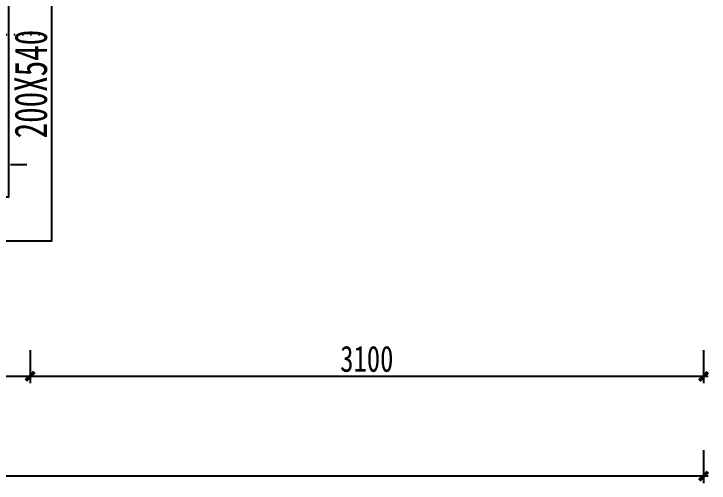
# Model space of a CAD drawing. Header units: millimetres. Extents: x -297 to 39764, y -29258 to 20315.
# Drawn here: x 16687 to 19888, y -29258 to -27097 of the extents above; entities that cross this region are included whole.
import ezdxf

# ---------------------------------------------------------------- set-up
doc = ezdxf.new("R2010")
doc.units = ezdxf.units.MM
doc.linetypes.add('DASH', pattern=[0.35, 0.25, -0.1])
doc.linetypes.add('DOT2', pattern=[0.125, 0, -0.125])
doc.layers.get('Defpoints').update_dxf_attribs({"color": 250})
for name, color, linetype in [('.-P建筑梁位', 4, 'Continuous'), ('.PF-墙体及上下水图中虚线层', 14, 'DASH'), ('.ZD-插座虚线层', 214, 'DASH'), ('A-Wall', 2, 'Continuous'), ('P-轴号.索引', 53, 'Continuous')]:
    doc.layers.add(name, color=color, linetype=linetype)
doc.styles.add('宋体', font='', dxfattribs={"width": 0.7, "height": 5})
doc.styles.add('文字样式', font='', dxfattribs={"width": 0.75})
doc.styles.get('宋体').set_extended_font_data('SimSun')
doc.styles.get('文字样式').set_extended_font_data('SimSun')
doc.dimstyles.new('沈阳府1-40(轴距)', dxfattribs={"dimscale": 40, "dimtxt": 3, "dimasz": 1, "dimexe": 0.8, "dimexo": 1, "dimgap": 0.5, "dimtad": 1, "dimdec": 0, "dimrnd": 5, "dimtxsty": '文字样式', "dimblk": 'ARCHTICK', "dimcen": 1, "dimdle": 0.55, "dimclrd": 252, "dimclre": 252, "dimclrt": 53, "dimadec": 0, "dimazin": 0, "dimtfac": 1, "dimtdec": 0, "dimtix": 1, "dimtmove": 2, "dimatfit": 3, "dimfxl": 3, "dimfxlon": 1, "dimarcsym": 0})

# ---------------------------------------------------------------- blocks, each defined once
blk = doc.blocks.new('_ArchTick')
at = {"color": 0, "linetype": 'ByBlock', "const_width": 0.4}
blk.add_lwpolyline([(-0.5, -0.5), (0.5, 0.5)], dxfattribs=at)
blk = doc.blocks.new('*D146')
at = {"layer": 'Defpoints', "color": 0, "transparency": 16777216}
for p in [(16761.9, -27966.8), (19861.9, -27966.8), (16761.9, -28766.8)]:
    blk.add_point(p, dxfattribs=at)
at = {"layer": 'P-轴号.索引', "color": 252, "lineweight": -2}
for p, q in [((16761.9, -28646.8), (16761.9, -28798.8)), ((19861.9, -28646.8), (19861.9, -28798.8)), ((19883.9, -28766.8), (16739.9, -28766.8))]:
    blk.add_line(p, q, dxfattribs=at)
at = {"layer": 'P-轴号.索引', "color": 252, "lineweight": -2, "xscale": 40, "yscale": 40, "zscale": 40, "rotation": 180}
blk.add_blockref('_ArchTick', (16761.9, -28766.8), dxfattribs=at)
at = {"layer": 'P-轴号.索引', "color": 252, "lineweight": -2, "xscale": 40, "yscale": 40, "zscale": 40}
blk.add_blockref('_ArchTick', (19861.9, -28766.8), dxfattribs=at)
at = {"layer": 'P-轴号.索引', "color": 53, "insert": (18311.9, -28686.8), "char_height": 120, "attachment_point": 5, "style": '文字样式'}
blk.add_mtext('3100', dxfattribs=at)
blk = doc.blocks.new('*D147')
at = {"layer": 'Defpoints', "color": 0, "transparency": 16777216}
for p in [(10761.9, -27966.8), (16761.9, -27966.8), (10761.9, -28766.8)]:
    blk.add_point(p, dxfattribs=at)
at = {"layer": 'P-轴号.索引', "color": 252, "lineweight": -2}
for p, q in [((10761.9, -28646.8), (10761.9, -28798.8)), ((16761.9, -28646.8), (16761.9, -28798.8)), ((16783.9, -28766.8), (10739.9, -28766.8))]:
    blk.add_line(p, q, dxfattribs=at)
at = {"layer": 'P-轴号.索引', "color": 252, "lineweight": -2, "xscale": 40, "yscale": 40, "zscale": 40, "rotation": 180}
blk.add_blockref('_ArchTick', (10761.9, -28766.8), dxfattribs=at)
at = {"layer": 'P-轴号.索引', "color": 252, "lineweight": -2, "xscale": 40, "yscale": 40, "zscale": 40}
blk.add_blockref('_ArchTick', (16761.9, -28766.8), dxfattribs=at)
at = {"layer": 'P-轴号.索引', "color": 53, "insert": (13761.9, -28686.8), "char_height": 120, "attachment_point": 5, "style": '文字样式'}
blk.add_mtext('6000', dxfattribs=at)
blk = doc.blocks.new('*D150')
at = {"layer": 'Defpoints', "color": 0, "transparency": 16777216}
for p in [(6861.9, -28766.8), (19861.9, -28766.8), (6861.9, -29226.4)]:
    blk.add_point(p, dxfattribs=at)
at = {"layer": 'P-轴号.索引', "color": 252, "lineweight": -2}
for p, q in [((6861.9, -29106.4), (6861.9, -29258.4)), ((19861.9, -29106.4), (19861.9, -29258.4)), ((19883.9, -29226.4), (6839.9, -29226.4))]:
    blk.add_line(p, q, dxfattribs=at)
at = {"layer": 'P-轴号.索引', "color": 252, "lineweight": -2, "xscale": 40, "yscale": 40, "zscale": 40, "rotation": 180}
blk.add_blockref('_ArchTick', (6861.9, -29226.4), dxfattribs=at)
at = {"layer": 'P-轴号.索引', "color": 252, "lineweight": -2, "xscale": 40, "yscale": 40, "zscale": 40}
blk.add_blockref('_ArchTick', (19861.9, -29226.4), dxfattribs=at)
at = {"layer": 'P-轴号.索引', "color": 53, "insert": (13361.9, -29146.4), "char_height": 120, "attachment_point": 5, "style": '文字样式'}
blk.add_mtext('13000', dxfattribs=at)
blk = doc.blocks.new('A$Cd2e37dc6')
at = {"layer": '.-P建筑梁位', "color": 250, "linetype": 'DASH', "ltscale": 300, "style": '宋体', "width": 0.7}
blk.add_text('200X540', height=150, rotation=90, dxfattribs=at).set_placement((9877.9, 1849.9))

msp = doc.modelspace()

# ---------------------------------------------------------------- linework, layer by layer
at = {"layer": '.PF-墙体及上下水图中虚线层', "ltscale": 300}
msp.add_line((16746.9, -27792.1), (15969.4, -27792.1), dxfattribs=at)
at = {"layer": '.ZD-插座虚线层', "linetype": 'DOT2', "ltscale": 300}
msp.add_line((16803.2, -27192), (15837, -27192), dxfattribs=at)
at = {"layer": 'A-Wall', "color": 7}
msp.add_lwpolyline([(15861.9, -28142.1), (16861.9, -28142.1), (16861.9, -27042.1), (16661.9, -27042.1), (16661.9, -27942.1), (15861.9, -27942.1)], close=True, dxfattribs=at)

# ---------------------------------------------------------------- block references
at = {"layer": '.-P建筑梁位'}
msp.add_blockref('A$Cd2e37dc6', (6961.9, -29520.5, 0), dxfattribs=at)

# ---------------------------------------------------------------- dimensions: what is measured, and where the dimension line sits
at = {"layer": 'P-轴号.索引'}
for base, p1, p2, picture, middle in [((10761.9, -28766.8), (16761.9, -27966.8), (10761.9, -27966.8), '*D147', (13761.9, -28686.8)), ((16761.9, -28766.8), (19861.9, -27966.8), (16761.9, -27966.8), '*D146', (18311.9, -28686.8)), ((6861.9, -29226.4), (19861.9, -28766.8), (6861.9, -28766.8), '*D150', (13361.9, -29146.4))]:
    dim = msp.add_linear_dim(base=base, p1=p1, p2=p2, angle=180, dimstyle='沈阳府1-40(轴距)', dxfattribs=at)
    dim.commit()
    dim.dimension.update_dxf_attribs({"geometry": picture, "text_midpoint": middle})

doc.saveas('drawing.dxf')
